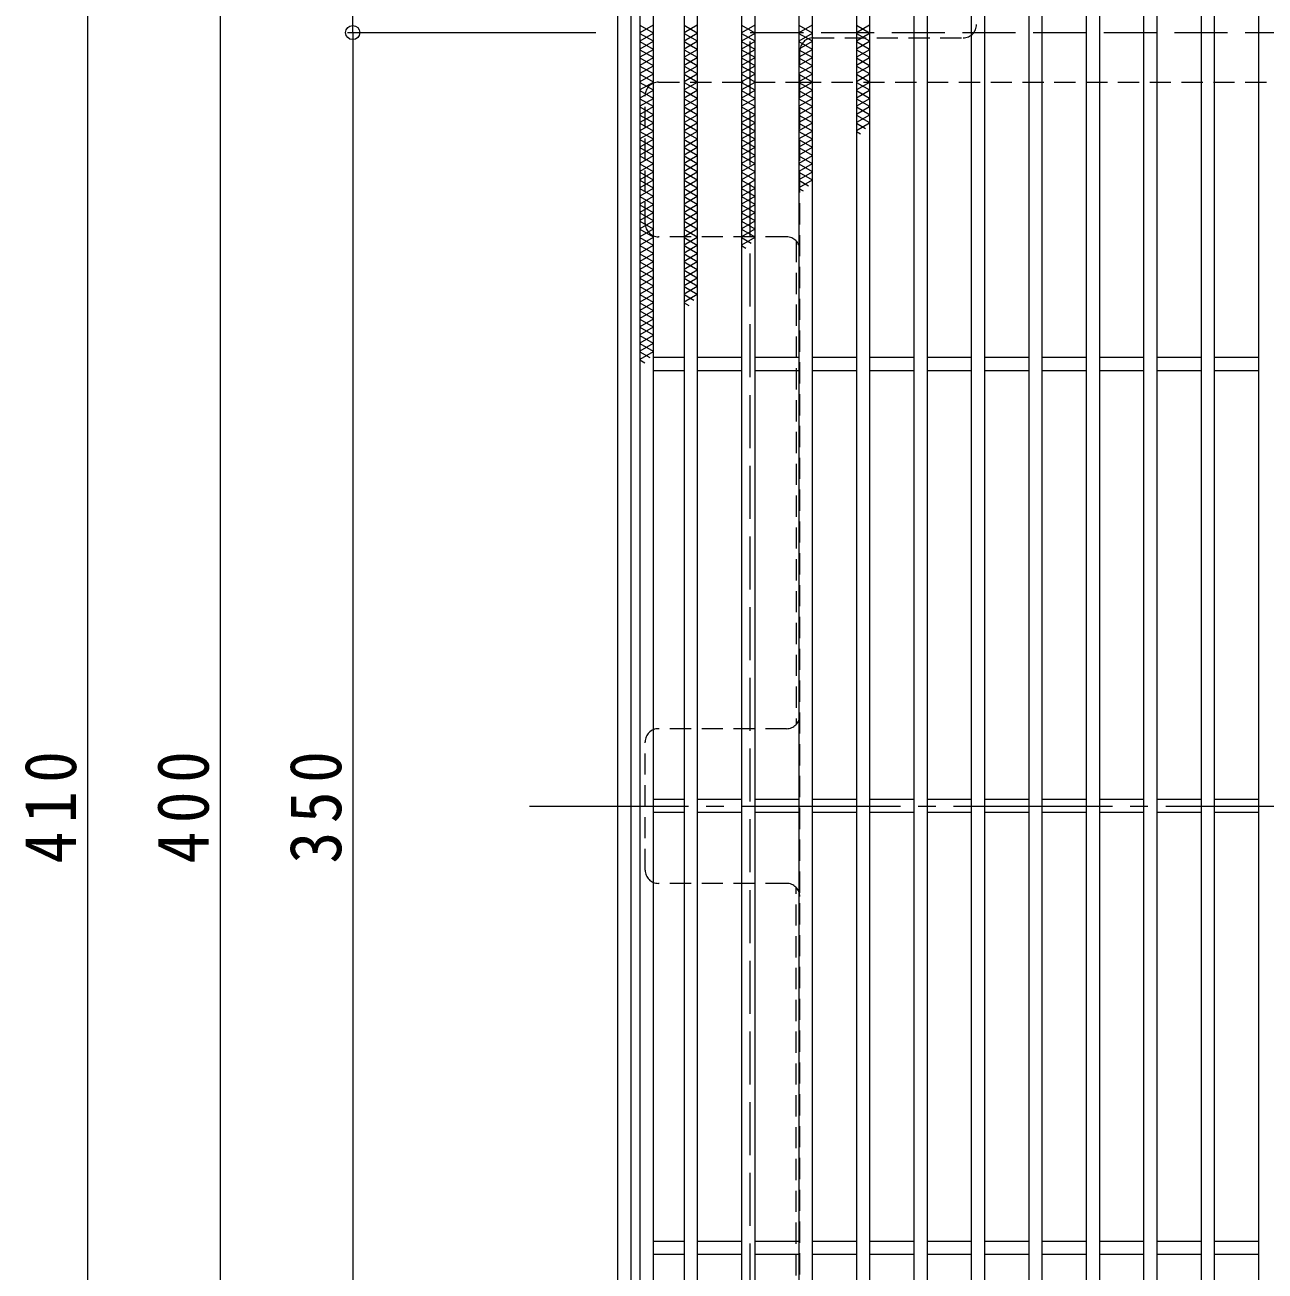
# Model space of a CAD drawing. Units: millimetres at full size, sheet at 1:4. Extents: x -838 to 1044, y -781 to 782.
# Drawn here: x -833.9 to -553.2, y 337.9 to 619.9 of the extents above; entities that cross this region are included whole.
import ezdxf

# ---------------------------------------------------------------- set-up
doc = ezdxf.new("R2010")
doc.units = ezdxf.units.MM
doc.header["$LTSCALE"] = 4
doc.header["$PDMODE"] = 32
doc.header["$PDSIZE"] = 3.2
for name, pattern in [('CHAIN2', [12, 9, -1, 1, -1]), ('DASHED1', [1.8, 1.2, -0.6]), ('DASHED3', [4, 3, -1])]:
    doc.linetypes.add(name, pattern=pattern)
for name, color, linetype, lineweight in [('A-1_躯体', 3, 'Continuous', 9), ('A-2_仕上', 3, 'Continuous', 9), ('A-4_その他', 7, 'Continuous', 9), ('A-7_ハッチ', 2, 'Continuous', 9), ('A-9_ｸｳﾁｮｳｷ', 6, 'Continuous', 9)]:
    doc.layers.add(name, color=color, linetype=linetype, lineweight=lineweight)
doc.styles.add('ＭＳ ゴシック', font='')
doc.styles.get('ＭＳ ゴシック').set_extended_font_data('MS Gothic')

msp = doc.modelspace()

# ---------------------------------------------------------------- linework, layer by layer
at = {"layer": 'A-1_躯体', "color": 2}
for points in [[(-699.713, 238.162), (-699.713, 648.162), (-289.713, 648.162), (-289.713, 238.162)], [(-696.713, 241.162), (-696.713, 645.162), (-292.713, 645.162), (-292.713, 241.162)]]:
    msp.add_lwpolyline(points, close=True, dxfattribs=at)
at = {"layer": 'A-1_躯体', "color": 2, "linetype": 'DASHED3'}
msp.add_lwpolyline([(-669.713, 268.162), (-669.713, 618.162), (-319.713, 618.162), (-319.713, 268.162)], close=True, dxfattribs=at)
at = {"layer": 'A-2_仕上'}
for p, q in [((-694.713, 643.162), (-694.713, 243.162)), ((-691.713, 640.162), (-691.713, 246.162)), ((-684.713, 640.162), (-684.713, 246.162)), ((-681.713, 640.162), (-681.713, 246.162)), ((-671.713, 640.162), (-671.713, 246.162)), ((-668.713, 640.162), (-668.713, 246.162)), ((-658.713, 640.162), (-658.713, 246.162)), ((-655.713, 640.162), (-655.713, 246.162)), ((-645.713, 640.162), (-645.713, 246.162)), ((-642.713, 640.162), (-642.713, 246.162)), ((-632.713, 640.162), (-632.713, 246.162)), ((-629.713, 640.162), (-629.713, 246.162)), ((-619.713, 640.162), (-619.713, 246.162)), ((-616.713, 640.162), (-616.713, 246.162)), ((-606.713, 640.162), (-606.713, 246.162)), ((-603.713, 640.162), (-603.713, 246.162)), ((-593.713, 640.162), (-593.713, 246.162)), ((-590.713, 640.162), (-590.713, 246.162)), ((-580.713, 640.162), (-580.713, 246.162)), ((-577.713, 640.162), (-577.713, 246.162)), ((-567.713, 640.162), (-567.713, 246.162)), ((-564.713, 640.162), (-564.713, 246.162)), ((-554.713, 640.162), (-554.713, 246.162)), ((-684.713, 544.662), (-691.713, 544.662)), ((-671.713, 544.662), (-681.713, 544.662)), ((-658.713, 544.662), (-668.713, 544.662)), ((-645.713, 544.662), (-655.713, 544.662)), ((-632.713, 544.662), (-642.713, 544.662)), ((-619.713, 544.662), (-629.713, 544.662)), ((-606.713, 544.662), (-616.713, 544.662)), ((-593.713, 544.662), (-603.713, 544.662)), ((-580.713, 544.662), (-590.713, 544.662)), ((-567.713, 544.662), (-577.713, 544.662)), ((-554.713, 544.662), (-564.713, 544.662)), ((-684.713, 541.662), (-691.713, 541.662)), ((-671.713, 541.662), (-681.713, 541.662)), ((-658.713, 541.662), (-668.713, 541.662)), ((-645.713, 541.662), (-655.713, 541.662)), ((-632.713, 541.662), (-642.713, 541.662)), ((-619.713, 541.662), (-629.713, 541.662)), ((-606.713, 541.662), (-616.713, 541.662)), ((-593.713, 541.662), (-603.713, 541.662)), ((-580.713, 541.662), (-590.713, 541.662)), ((-567.713, 541.662), (-577.713, 541.662)), ((-554.713, 541.662), (-564.713, 541.662)), ((-684.713, 444.662), (-691.713, 444.662)), ((-671.713, 444.662), (-681.713, 444.662)), ((-658.713, 444.662), (-668.713, 444.662)), ((-645.713, 444.662), (-655.713, 444.662)), ((-632.713, 444.662), (-642.713, 444.662)), ((-619.713, 444.662), (-629.713, 444.662)), ((-606.713, 444.662), (-616.713, 444.662)), ((-593.713, 444.662), (-603.713, 444.662)), ((-580.713, 444.662), (-590.713, 444.662)), ((-567.713, 444.662), (-577.713, 444.662)), ((-554.713, 444.662), (-564.713, 444.662)), ((-684.713, 441.662), (-691.713, 441.662)), ((-671.713, 441.662), (-681.713, 441.662)), ((-658.713, 441.662), (-668.713, 441.662)), ((-645.713, 441.662), (-655.713, 441.662)), ((-632.713, 441.662), (-642.713, 441.662)), ((-619.713, 441.662), (-629.713, 441.662)), ((-606.713, 441.662), (-616.713, 441.662)), ((-593.713, 441.662), (-603.713, 441.662)), ((-580.713, 441.662), (-590.713, 441.662)), ((-567.713, 441.662), (-577.713, 441.662)), ((-554.713, 441.662), (-564.713, 441.662)), ((-684.713, 344.662), (-691.713, 344.662)), ((-671.713, 344.662), (-681.713, 344.662)), ((-658.713, 344.662), (-668.713, 344.662)), ((-645.713, 344.662), (-655.713, 344.662)), ((-632.713, 344.662), (-642.713, 344.662)), ((-619.713, 344.662), (-629.713, 344.662)), ((-606.713, 344.662), (-616.713, 344.662)), ((-593.713, 344.662), (-603.713, 344.662)), ((-580.713, 344.662), (-590.713, 344.662)), ((-567.713, 344.662), (-577.713, 344.662)), ((-554.713, 344.662), (-564.713, 344.662)), ((-684.713, 341.662), (-691.713, 341.662)), ((-671.713, 341.662), (-681.713, 341.662)), ((-658.713, 341.662), (-668.713, 341.662)), ((-645.713, 341.662), (-655.713, 341.662)), ((-632.713, 341.662), (-642.713, 341.662)), ((-619.713, 341.662), (-629.713, 341.662)), ((-606.713, 341.662), (-616.713, 341.662)), ((-593.713, 341.662), (-603.713, 341.662)), ((-580.713, 341.662), (-590.713, 341.662)), ((-567.713, 341.662), (-577.713, 341.662)), ((-554.713, 341.662), (-564.713, 341.662))]:
    msp.add_line(p, q, dxfattribs=at)
at = {"layer": 'A-4_その他'}
for p, q in [((-819.713, 648.162), (-819.713, 238.162)), ((-789.713, 643.162), (-789.713, 243.162)), ((-759.713, 618.162), (-759.713, 643.162)), ((-760.913, 618.162), (-704.713, 618.162)), ((-759.713, 618.162), (-759.713, 268.162))]:
    msp.add_line(p, q, dxfattribs=at)
msp.add_point((-759.713, 618.162), dxfattribs=at)
at = {"layer": 'A-7_ハッチ', "linetype": 'DASHED1'}
for p, q in [((-655.513, 616.966), (-621.512, 616.966)), ((-658.513, 272.359), (-658.513, 613.966)), ((-690.516, 606.966), (-658.513, 606.966)), ((-658.513, 606.966), (-330.913, 606.966)), ((-693.516, 574.965), (-693.516, 603.966)), ((-661.513, 571.965), (-690.516, 571.965)), ((-659.313, 571.004), (-659.313, 461.623)), ((-661.513, 460.663), (-690.516, 460.663)), ((-693.516, 428.662), (-693.516, 457.663)), ((-661.513, 425.662), (-690.516, 425.662)), ((-659.313, 315.32), (-659.313, 424.701))]:
    msp.add_line(p, q, dxfattribs=at)
at = {"layer": 'A-7_ハッチ', "linetype": 'CHAIN2'}
msp.add_line((-719.713, 443.162), (-269.713, 443.162), dxfattribs=at)
at = {"layer": 'A-7_ハッチ', "linetype": 'DASHED1'}
for centre, start, end in [((-621.512, 619.966), 270, 0), ((-655.513, 613.966), 90, 180), ((-690.516, 603.966), 90, 180), ((-690.516, 574.965), 180, 270), ((-661.513, 568.965), 0, 90), ((-661.513, 463.663), 270, 0), ((-690.516, 457.663), 90, 180), ((-690.516, 428.662), 180, 270), ((-661.513, 422.662), 0, 90)]:
    msp.add_arc(centre, 3, start, end, dxfattribs=at)
at = {"layer": 'A-9_ｸｳﾁｮｳｷ'}
for p, q in [((-694.713, 619.839), (-691.713, 618.107)), ((-691.713, 619.839), (-694.713, 618.107)), ((-691.713, 617.991), (-694.713, 616.259)), ((-694.713, 617.991), (-691.713, 616.26)), ((-684.713, 619.839), (-681.713, 618.107)), ((-681.713, 619.839), (-684.713, 618.107)), ((-681.713, 617.991), (-684.713, 616.259)), ((-684.713, 617.991), (-681.713, 616.26)), ((-671.713, 619.839), (-668.713, 618.107)), ((-668.713, 619.839), (-671.713, 618.107)), ((-668.713, 617.991), (-671.713, 616.259)), ((-671.713, 617.991), (-668.713, 616.26)), ((-658.713, 619.839), (-655.713, 618.107)), ((-655.713, 619.839), (-658.713, 618.107)), ((-655.713, 617.991), (-658.713, 616.259)), ((-658.713, 617.991), (-655.713, 616.26)), ((-645.713, 619.839), (-642.713, 618.107)), ((-642.713, 619.839), (-645.713, 618.107)), ((-642.713, 617.991), (-645.713, 616.259)), ((-645.713, 617.991), (-642.713, 616.26)), ((-691.713, 616.144), (-694.713, 614.412)), ((-694.713, 616.144), (-691.713, 614.412)), ((-681.713, 616.144), (-684.713, 614.412)), ((-684.713, 616.144), (-681.713, 614.412)), ((-668.713, 616.144), (-671.713, 614.412)), ((-671.713, 616.144), (-668.713, 614.412)), ((-655.713, 616.144), (-658.713, 614.412)), ((-658.713, 616.144), (-655.713, 614.412)), ((-642.713, 616.144), (-645.713, 614.412)), ((-645.713, 616.144), (-642.713, 614.412)), ((-691.713, 614.296), (-694.713, 612.564)), ((-694.713, 614.296), (-691.713, 612.564)), ((-691.713, 612.449), (-694.713, 610.717)), ((-694.713, 612.449), (-691.713, 610.717)), ((-681.713, 614.296), (-684.713, 612.564)), ((-684.713, 614.296), (-681.713, 612.564)), ((-681.713, 612.449), (-684.713, 610.717)), ((-684.713, 612.449), (-681.713, 610.717)), ((-668.713, 614.296), (-671.713, 612.564)), ((-671.713, 614.296), (-668.713, 612.564)), ((-668.713, 612.449), (-671.713, 610.717)), ((-671.713, 612.449), (-668.713, 610.717)), ((-655.713, 614.296), (-658.713, 612.564)), ((-658.713, 614.296), (-655.713, 612.564)), ((-655.713, 612.449), (-658.713, 610.717)), ((-658.713, 612.449), (-655.713, 610.717)), ((-642.713, 614.296), (-645.713, 612.564)), ((-645.713, 614.296), (-642.713, 612.564)), ((-642.713, 612.449), (-645.713, 610.717)), ((-645.713, 612.449), (-642.713, 610.717)), ((-691.713, 610.601), (-694.713, 608.869)), ((-694.713, 610.601), (-691.713, 608.869)), ((-681.713, 610.601), (-684.713, 608.869)), ((-684.713, 610.601), (-681.713, 608.869)), ((-668.713, 610.601), (-671.713, 608.869)), ((-671.713, 610.601), (-668.713, 608.869)), ((-655.713, 610.601), (-658.713, 608.869)), ((-658.713, 610.601), (-655.713, 608.869)), ((-642.713, 610.601), (-645.713, 608.869)), ((-645.713, 610.601), (-642.713, 608.869)), ((-691.713, 608.754), (-694.713, 607.021)), ((-694.713, 608.754), (-691.713, 607.022)), ((-691.713, 606.906), (-694.713, 605.174)), ((-694.713, 606.906), (-691.713, 605.174)), ((-681.713, 608.754), (-684.713, 607.021)), ((-684.713, 608.754), (-681.713, 607.022)), ((-681.713, 606.906), (-684.713, 605.174)), ((-684.713, 606.906), (-681.713, 605.174)), ((-668.713, 608.754), (-671.713, 607.021)), ((-671.713, 608.754), (-668.713, 607.022)), ((-668.713, 606.906), (-671.713, 605.174)), ((-671.713, 606.906), (-668.713, 605.174)), ((-655.713, 608.754), (-658.713, 607.021)), ((-658.713, 608.754), (-655.713, 607.022)), ((-655.713, 606.906), (-658.713, 605.174)), ((-658.713, 606.906), (-655.713, 605.174)), ((-642.713, 608.754), (-645.713, 607.021)), ((-645.713, 608.754), (-642.713, 607.022)), ((-642.713, 606.906), (-645.713, 605.174)), ((-645.713, 606.906), (-642.713, 605.174)), ((-691.713, 605.058), (-694.713, 603.326)), ((-694.713, 605.058), (-691.713, 603.326)), ((-681.713, 605.058), (-684.713, 603.326)), ((-684.713, 605.058), (-681.713, 603.326)), ((-668.713, 605.058), (-671.713, 603.326)), ((-671.713, 605.058), (-668.713, 603.326)), ((-655.713, 605.058), (-658.713, 603.326)), ((-658.713, 605.058), (-655.713, 603.326)), ((-642.713, 605.058), (-645.713, 603.326)), ((-645.713, 605.058), (-642.713, 603.326)), ((-691.713, 603.211), (-694.713, 601.479)), ((-694.713, 603.211), (-691.713, 601.479)), ((-691.713, 601.363), (-694.713, 599.631)), ((-694.713, 601.363), (-691.713, 599.631)), ((-681.713, 603.211), (-684.713, 601.479)), ((-684.713, 603.211), (-681.713, 601.479)), ((-681.713, 601.363), (-684.713, 599.631)), ((-684.713, 601.363), (-681.713, 599.631)), ((-668.713, 603.211), (-671.713, 601.479)), ((-671.713, 603.211), (-668.713, 601.479)), ((-668.713, 601.363), (-671.713, 599.631)), ((-671.713, 601.363), (-668.713, 599.631)), ((-655.713, 603.211), (-658.713, 601.479)), ((-658.713, 603.211), (-655.713, 601.479)), ((-655.713, 601.363), (-658.713, 599.631)), ((-658.713, 601.363), (-655.713, 599.631)), ((-642.713, 603.211), (-645.713, 601.479)), ((-645.713, 603.211), (-642.713, 601.479)), ((-642.713, 601.363), (-645.713, 599.631)), ((-645.713, 601.363), (-642.713, 599.631)), ((-691.713, 599.516), (-694.713, 597.783)), ((-694.713, 599.516), (-691.713, 597.784)), ((-681.713, 599.516), (-684.713, 597.783)), ((-684.713, 599.516), (-681.713, 597.784)), ((-668.713, 599.516), (-671.713, 597.783)), ((-671.713, 599.516), (-668.713, 597.784)), ((-655.713, 599.516), (-658.713, 597.783)), ((-658.713, 599.516), (-655.713, 597.784)), ((-642.713, 599.516), (-645.713, 597.783)), ((-645.713, 599.516), (-642.713, 597.784)), ((-691.713, 597.668), (-694.713, 595.936)), ((-694.713, 597.668), (-691.713, 595.936)), ((-691.713, 595.82), (-694.713, 594.088)), ((-694.713, 595.82), (-691.713, 594.088)), ((-681.713, 597.668), (-684.713, 595.936)), ((-684.713, 597.668), (-681.713, 595.936)), ((-681.713, 595.82), (-684.713, 594.088)), ((-684.713, 595.82), (-681.713, 594.088)), ((-668.713, 597.668), (-671.713, 595.936)), ((-671.713, 597.668), (-668.713, 595.936)), ((-668.713, 595.82), (-671.713, 594.088)), ((-671.713, 595.82), (-668.713, 594.088)), ((-655.713, 597.668), (-658.713, 595.936)), ((-658.713, 597.668), (-655.713, 595.936)), ((-655.713, 595.82), (-658.713, 594.088)), ((-658.713, 595.82), (-655.713, 594.088)), ((-642.713, 597.668), (-645.713, 595.936)), ((-645.713, 597.668), (-643.613, 596.456)), ((-645.713, 595.82), (-644.784, 595.284)), ((-691.713, 593.973), (-694.713, 592.241)), ((-694.713, 593.973), (-691.713, 592.241)), ((-691.713, 592.125), (-694.713, 590.393)), ((-694.713, 592.125), (-691.713, 590.393)), ((-681.713, 593.973), (-684.713, 592.241)), ((-684.713, 593.973), (-681.713, 592.241)), ((-681.713, 592.125), (-684.713, 590.393)), ((-684.713, 592.125), (-681.713, 590.393)), ((-668.713, 593.973), (-671.713, 592.241)), ((-671.713, 593.973), (-668.713, 592.241)), ((-668.713, 592.125), (-671.713, 590.393)), ((-671.713, 592.125), (-668.713, 590.393)), ((-655.713, 593.973), (-658.713, 592.241)), ((-658.713, 593.973), (-655.713, 592.241)), ((-655.713, 592.125), (-658.713, 590.393)), ((-658.713, 592.125), (-655.713, 590.393)), ((-691.713, 590.278), (-694.713, 588.546)), ((-694.713, 590.278), (-691.713, 588.546)), ((-681.713, 590.278), (-684.713, 588.546)), ((-684.713, 590.278), (-681.713, 588.546)), ((-668.713, 590.278), (-671.713, 588.546)), ((-671.713, 590.278), (-668.713, 588.546)), ((-655.713, 590.278), (-658.713, 588.546)), ((-658.713, 590.278), (-655.713, 588.546)), ((-691.713, 588.43), (-694.713, 586.698)), ((-694.713, 588.43), (-691.713, 586.698)), ((-691.713, 586.582), (-694.713, 584.85)), ((-694.713, 586.582), (-691.713, 584.85)), ((-681.713, 588.43), (-684.713, 586.698)), ((-684.713, 588.43), (-681.713, 586.698)), ((-681.713, 586.582), (-684.713, 584.85)), ((-684.713, 586.582), (-681.713, 584.85)), ((-668.713, 588.43), (-671.713, 586.698)), ((-671.713, 588.43), (-668.713, 586.698)), ((-668.713, 586.582), (-671.713, 584.85)), ((-671.713, 586.582), (-668.713, 584.85)), ((-655.713, 588.43), (-658.713, 586.698)), ((-658.713, 588.43), (-655.713, 586.698)), ((-655.713, 586.582), (-658.713, 584.85)), ((-658.713, 586.582), (-655.713, 584.85)), ((-691.713, 584.735), (-694.713, 583.003)), ((-694.713, 584.735), (-691.713, 583.003)), ((-681.713, 584.735), (-684.713, 583.003)), ((-684.713, 584.735), (-681.713, 583.003)), ((-668.713, 584.735), (-671.713, 583.003)), ((-671.713, 584.735), (-668.713, 583.003)), ((-655.713, 584.735), (-658.713, 583.003)), ((-658.713, 584.735), (-656.571, 583.498)), ((-691.713, 582.887), (-694.713, 581.155)), ((-694.713, 582.887), (-691.713, 581.155)), ((-691.713, 581.04), (-694.713, 579.308)), ((-694.713, 581.04), (-691.713, 579.308)), ((-681.713, 582.887), (-684.713, 581.155)), ((-684.713, 582.887), (-681.713, 581.155)), ((-681.713, 581.04), (-684.713, 579.308)), ((-684.713, 581.04), (-681.713, 579.308)), ((-668.713, 582.887), (-671.713, 581.155)), ((-671.713, 582.887), (-668.713, 581.155)), ((-668.713, 581.04), (-671.713, 579.308)), ((-671.713, 581.04), (-668.713, 579.308)), ((-658.713, 582.887), (-657.742, 582.327)), ((-691.713, 579.192), (-694.713, 577.46)), ((-694.713, 579.192), (-691.713, 577.46)), ((-681.713, 579.192), (-684.713, 577.46)), ((-684.713, 579.192), (-681.713, 577.46)), ((-668.713, 579.192), (-671.713, 577.46)), ((-671.713, 579.192), (-668.713, 577.46)), ((-691.713, 577.344), (-694.713, 575.612)), ((-694.713, 577.344), (-691.713, 575.612)), ((-691.713, 575.497), (-694.713, 573.765)), ((-694.713, 575.497), (-691.713, 573.765)), ((-681.713, 577.344), (-684.713, 575.612)), ((-684.713, 577.344), (-681.713, 575.612)), ((-681.713, 575.497), (-684.713, 573.765)), ((-684.713, 575.497), (-681.713, 573.765)), ((-668.713, 577.344), (-671.713, 575.612)), ((-671.713, 577.344), (-668.713, 575.612)), ((-668.713, 575.497), (-671.713, 573.765)), ((-671.713, 575.497), (-668.713, 573.765)), ((-691.713, 573.649), (-694.713, 571.917)), ((-694.713, 573.649), (-691.713, 571.917)), ((-681.713, 573.649), (-684.713, 571.917)), ((-684.713, 573.649), (-681.713, 571.917)), ((-668.713, 573.649), (-671.713, 571.917)), ((-671.713, 573.649), (-668.713, 571.917)), ((-691.713, 571.802), (-694.713, 570.07)), ((-694.713, 571.802), (-691.713, 570.07)), ((-691.713, 569.954), (-694.713, 568.222)), ((-694.713, 569.954), (-691.713, 568.222)), ((-681.713, 571.802), (-684.713, 570.07)), ((-684.713, 571.802), (-681.713, 570.07)), ((-681.713, 569.954), (-684.713, 568.222)), ((-684.713, 569.954), (-681.713, 568.222)), ((-668.713, 571.802), (-671.713, 570.07)), ((-671.713, 571.802), (-669.528, 570.54)), ((-671.713, 569.954), (-670.7, 569.369)), ((-691.713, 568.106), (-694.713, 566.374)), ((-694.713, 568.106), (-691.713, 566.374)), ((-681.713, 568.106), (-684.713, 566.374)), ((-684.713, 568.106), (-681.713, 566.374)), ((-691.713, 566.259), (-694.713, 564.527)), ((-694.713, 566.259), (-691.713, 564.527)), ((-691.713, 564.411), (-694.713, 562.679)), ((-694.713, 564.411), (-691.713, 562.679)), ((-681.713, 566.259), (-684.713, 564.527)), ((-684.713, 566.259), (-681.713, 564.527)), ((-681.713, 564.411), (-684.713, 562.679)), ((-684.713, 564.411), (-681.713, 562.679)), ((-691.713, 562.564), (-694.713, 560.832)), ((-694.713, 562.564), (-691.713, 560.832)), ((-681.713, 562.564), (-684.713, 560.832)), ((-684.713, 562.564), (-681.713, 560.832)), ((-691.713, 560.716), (-694.713, 558.984)), ((-694.713, 560.716), (-691.713, 558.984)), ((-691.713, 558.869), (-694.713, 557.136)), ((-694.713, 558.869), (-691.713, 557.137)), ((-681.713, 560.716), (-684.713, 558.984)), ((-684.713, 560.716), (-681.713, 558.984)), ((-681.713, 558.869), (-684.713, 557.136)), ((-684.713, 558.869), (-682.486, 557.583)), ((-691.713, 557.021), (-694.713, 555.289)), ((-694.713, 557.021), (-691.713, 555.289)), ((-684.713, 557.021), (-683.657, 556.411)), ((-691.713, 555.173), (-694.713, 553.441)), ((-694.713, 555.173), (-691.713, 553.441)), ((-691.713, 553.326), (-694.713, 551.594)), ((-694.713, 553.326), (-691.713, 551.594)), ((-691.713, 551.478), (-694.713, 549.746)), ((-694.713, 551.478), (-691.713, 549.746)), ((-691.713, 549.631), (-694.713, 547.898)), ((-694.713, 549.631), (-691.713, 547.899)), ((-691.713, 547.783), (-694.713, 546.051)), ((-694.713, 547.783), (-691.713, 546.051)), ((-691.713, 545.935), (-694.713, 544.203)), ((-694.713, 545.935), (-692.444, 544.625)), ((-694.713, 544.088), (-693.615, 543.454))]:
    msp.add_line(p, q, dxfattribs=at)

# ---------------------------------------------------------------- texts
at = {"layer": 'A-4_その他', "color": 2, "char_height": 11.73, "attachment_point": 7, "rotation": 90, "style": 'ＭＳ ゴシック'}
for s, insert in [('\\T1.27;\\W0.9;410', (-822.113, 430.162)), ('\\T1.27;\\W0.9;400', (-792.113, 430.162)), ('\\T1.27;\\W0.9;350', (-762.113, 430.162))]:
    msp.add_mtext(s, dxfattribs=dict(at, insert=insert))

doc.saveas('drawing.dxf')
